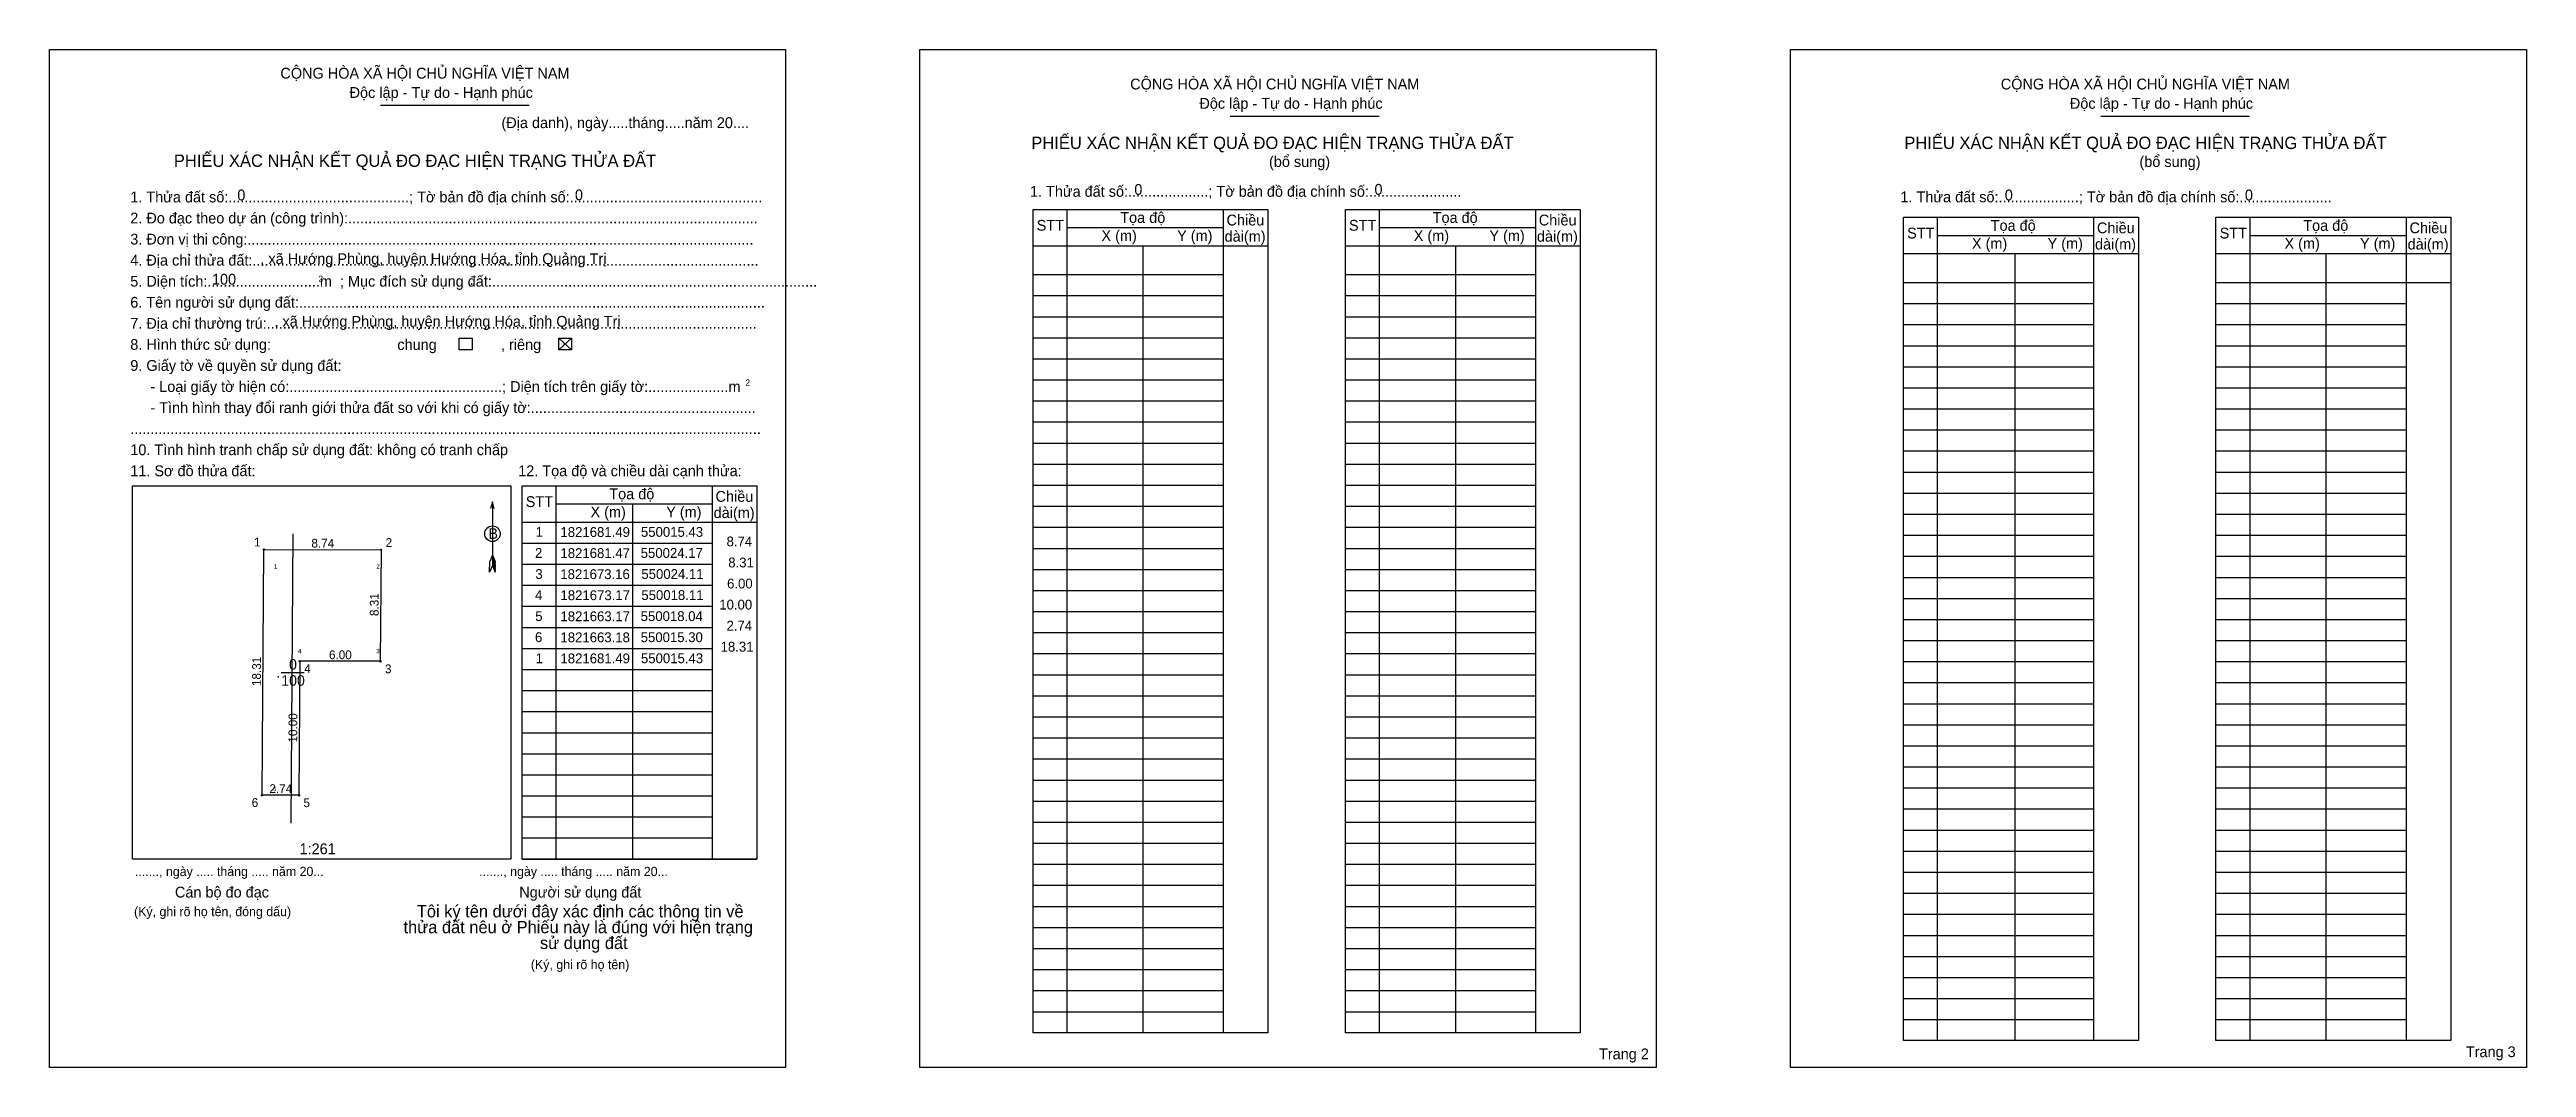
# Model space of a CAD drawing. Extents: x 549999 to 550184, y 1821643 to 1821719.
import ezdxf

# ---------------------------------------------------------------- set-up
doc = ezdxf.new("R2010")
doc.units = 0
for name, color, linetype in [('Level 1', 7, 'Continuous'), ('Level 10', 7, 'Continuous'), ('Level 11', 7, 'Continuous'), ('Level 13', 7, 'Continuous'), ('Level 2', 7, 'Continuous'), ('Level 48', 7, 'Continuous'), ('Level 49', 7, 'Continuous'), ('Level 50', 7, 'Continuous'), ('Level 52', 7, 'Continuous'), ('Level 55', 7, 'Continuous'), ('Level 6', 7, 'Continuous'), ('Level 63', 7, 'Continuous'), ('Level 9', 7, 'Continuous')]:
    doc.layers.add(name, color=color, linetype=linetype)

msp = doc.modelspace()

# ---------------------------------------------------------------- linework, layer by layer
at = {"layer": 'Level 1'}
for p, q in [((549999.45, 1821718.77), (549999.45, 1821718.77)), ((550064.34, 1821718.77), (550064.34, 1821718.77)), ((550024.12, 1821714.61), (550035.21, 1821714.61)), ((550087.47, 1821713.8), (550098.57, 1821713.8)), ((550152.36, 1821713.8), (550163.46, 1821713.8)), ((550075.29, 1821706.84), (550075.29, 1821645.47)), ((550086.94, 1821706.84), (550086.94, 1821645.47)), ((550098.57, 1821706.84), (550098.57, 1821645.47)), ((550110.22, 1821706.84), (550110.22, 1821645.47)), ((550140.18, 1821706.26), (550140.18, 1821644.88)), ((550151.83, 1821706.26), (550151.83, 1821644.88)), ((550163.48, 1821706.26), (550163.48, 1821644.88)), ((550175.12, 1821706.26), (550175.12, 1821644.88)), ((550072.77, 1821704.14), (550090.28, 1821704.14)), ((550072.77, 1821704.14), (550086.94, 1821704.14)), ((550075.29, 1821705.49), (550086.94, 1821705.49)), ((550080.95, 1821704.14), (550080.95, 1821645.47)), ((550096.05, 1821704.14), (550113.56, 1821704.14)), ((550096.05, 1821704.14), (550110.22, 1821704.14)), ((550098.57, 1821705.49), (550110.22, 1821705.49)), ((550104.27, 1821704.14), (550104.27, 1821645.47)), ((550140.18, 1821704.91), (550151.83, 1821704.91)), ((550163.48, 1821704.91), (550175.12, 1821704.91)), ((550137.66, 1821703.56), (550155.17, 1821703.56)), ((550137.66, 1821703.56), (550151.83, 1821703.56)), ((550145.95, 1821703.56), (550145.95, 1821644.88)), ((550160.95, 1821703.56), (550178.47, 1821703.56)), ((550160.95, 1821703.56), (550175.12, 1821703.56)), ((550169.14, 1821703.56), (550169.14, 1821644.88)), ((550072.77, 1821701.99), (550086.94, 1821701.99)), ((550072.77, 1821700.42), (550086.94, 1821700.42)), ((550096.05, 1821701.99), (550110.22, 1821701.99)), ((550096.05, 1821700.42), (550110.22, 1821700.42)), ((550137.66, 1821701.4), (550151.83, 1821701.4)), ((550160.95, 1821701.4), (550175.12, 1821701.4)), ((550175.12, 1821701.4), (550178.47, 1821701.4)), ((550072.77, 1821698.85), (550086.94, 1821698.85)), ((550096.05, 1821698.85), (550110.22, 1821698.85)), ((550137.66, 1821699.83), (550151.83, 1821699.83)), ((550160.95, 1821699.83), (550175.12, 1821699.83)), ((550037.42, 1821697.25), (550038.36, 1821696.37)), ((550037.42, 1821696.37), (550038.36, 1821697.25)), ((550072.77, 1821697.28), (550086.94, 1821697.28)), ((550096.05, 1821697.28), (550110.22, 1821697.28)), ((550137.66, 1821698.26), (550151.83, 1821698.26)), ((550137.66, 1821696.69), (550151.83, 1821696.69)), ((550160.95, 1821698.26), (550175.12, 1821698.26)), ((550160.95, 1821696.69), (550175.12, 1821696.69)), ((550072.77, 1821695.71), (550086.94, 1821695.71)), ((550096.05, 1821695.71), (550110.22, 1821695.71)), ((550137.66, 1821695.12), (550151.83, 1821695.12)), ((550160.95, 1821695.12), (550175.12, 1821695.12)), ((550072.77, 1821694.14), (550086.94, 1821694.14)), ((550096.05, 1821694.14), (550110.22, 1821694.14)), ((550137.66, 1821693.55), (550151.83, 1821693.55)), ((550160.95, 1821693.55), (550175.12, 1821693.55)), ((550072.77, 1821692.57), (550086.94, 1821692.57)), ((550096.05, 1821692.57), (550110.22, 1821692.57)), ((550137.66, 1821691.98), (550151.83, 1821691.98)), ((550160.95, 1821691.98), (550175.12, 1821691.98)), ((550072.77, 1821691), (550086.94, 1821691)), ((550072.77, 1821689.43), (550086.94, 1821689.43)), ((550096.05, 1821691), (550110.22, 1821691)), ((550096.05, 1821689.43), (550110.22, 1821689.43)), ((550137.66, 1821690.41), (550151.83, 1821690.41)), ((550160.95, 1821690.41), (550175.12, 1821690.41)), ((550072.77, 1821687.86), (550086.94, 1821687.86)), ((550096.05, 1821687.86), (550110.22, 1821687.86)), ((550137.66, 1821688.84), (550151.83, 1821688.84)), ((550160.95, 1821688.84), (550175.12, 1821688.84)), ((550005.63, 1821686.22), (550005.63, 1821686.22)), ((550034.68, 1821686.24), (550052.19, 1821686.24)), ((550037.2, 1821686.24), (550037.2, 1821658.42)), ((550048.85, 1821686.24), (550048.85, 1821658.42)), ((550072.77, 1821686.29), (550086.94, 1821686.29)), ((550096.05, 1821686.29), (550110.22, 1821686.29)), ((550137.66, 1821687.27), (550151.83, 1821687.27)), ((550137.66, 1821685.7), (550151.83, 1821685.7)), ((550160.95, 1821687.27), (550175.12, 1821687.27)), ((550160.95, 1821685.7), (550175.12, 1821685.7)), ((550032.47, 1821685.04), (550032.47, 1821680.29)), ((550037.2, 1821684.89), (550048.85, 1821684.89)), ((550042.91, 1821684.89), (550042.91, 1821658.42)), ((550072.77, 1821684.72), (550086.94, 1821684.72)), ((550096.05, 1821684.72), (550110.22, 1821684.72)), ((550137.66, 1821684.13), (550151.83, 1821684.13)), ((550160.95, 1821684.13), (550175.12, 1821684.13)), ((550034.68, 1821683.54), (550052.19, 1821683.54)), ((550034.68, 1821683.54), (550048.85, 1821683.54)), ((550034.68, 1821681.97), (550048.85, 1821681.97)), ((550072.77, 1821683.15), (550086.94, 1821683.15)), ((550096.05, 1821683.15), (550110.22, 1821683.15)), ((550137.66, 1821682.56), (550151.83, 1821682.56)), ((550160.95, 1821682.56), (550175.12, 1821682.56)), ((550032.26, 1821679.81), (550032.27, 1821680.59)), ((550032.47, 1821680.29), (550032.26, 1821679.81)), ((550032.47, 1821681.08), (550032.27, 1821680.59)), ((550032.47, 1821681.08), (550032.67, 1821680.59)), ((550032.47, 1821681.01), (550032.67, 1821680.52)), ((550032.47, 1821680.94), (550032.67, 1821680.46)), ((550032.47, 1821680.87), (550032.67, 1821680.38)), ((550032.47, 1821680.8), (550032.67, 1821680.31)), ((550032.47, 1821680.74), (550032.67, 1821680.24)), ((550032.47, 1821680.67), (550032.67, 1821680.17)), ((550032.47, 1821680.6), (550032.67, 1821680.1)), ((550032.47, 1821680.53), (550032.67, 1821680.03)), ((550032.47, 1821680.46), (550032.67, 1821679.96)), ((550032.47, 1821680.4), (550032.68, 1821679.89)), ((550032.47, 1821680.29), (550032.68, 1821679.81)), ((550032.68, 1821679.81), (550032.67, 1821680.59)), ((550034.68, 1821680.4), (550048.85, 1821680.4)), ((550072.77, 1821681.58), (550086.94, 1821681.58)), ((550072.77, 1821680.01), (550086.94, 1821680.01)), ((550096.05, 1821681.58), (550110.22, 1821681.58)), ((550096.05, 1821680.01), (550110.22, 1821680.01)), ((550137.66, 1821680.99), (550151.83, 1821680.99)), ((550160.95, 1821680.99), (550175.12, 1821680.99)), ((550034.68, 1821678.83), (550048.85, 1821678.83)), ((550072.77, 1821678.44), (550086.94, 1821678.44)), ((550096.05, 1821678.44), (550110.22, 1821678.44)), ((550137.66, 1821679.42), (550151.83, 1821679.42)), ((550160.95, 1821679.42), (550175.12, 1821679.42)), ((550034.68, 1821677.26), (550048.85, 1821677.26)), ((550072.77, 1821676.87), (550086.94, 1821676.87)), ((550096.05, 1821676.87), (550110.22, 1821676.87)), ((550137.66, 1821677.85), (550151.83, 1821677.85)), ((550137.66, 1821676.28), (550151.83, 1821676.28)), ((550160.95, 1821677.85), (550175.12, 1821677.85)), ((550160.95, 1821676.28), (550175.12, 1821676.28)), ((550034.68, 1821675.69), (550048.85, 1821675.69)), ((550072.77, 1821675.3), (550086.94, 1821675.3)), ((550096.05, 1821675.3), (550110.22, 1821675.3)), ((550137.66, 1821674.71), (550151.83, 1821674.71)), ((550160.95, 1821674.71), (550175.12, 1821674.71)), ((550034.68, 1821674.12), (550048.85, 1821674.12)), ((550072.77, 1821673.73), (550086.94, 1821673.73)), ((550096.05, 1821673.73), (550110.22, 1821673.73)), ((550137.66, 1821673.14), (550151.83, 1821673.14)), ((550160.95, 1821673.14), (550175.12, 1821673.14)), ((550034.68, 1821672.55), (550048.85, 1821672.55)), ((550034.68, 1821670.98), (550048.85, 1821670.98)), ((550072.77, 1821672.16), (550086.94, 1821672.16)), ((550096.05, 1821672.16), (550110.22, 1821672.16)), ((550137.66, 1821671.57), (550151.83, 1821671.57)), ((550160.95, 1821671.57), (550175.12, 1821671.57)), ((550034.68, 1821669.41), (550048.85, 1821669.41)), ((550072.77, 1821670.59), (550086.94, 1821670.59)), ((550072.77, 1821669.02), (550086.94, 1821669.02)), ((550096.05, 1821670.59), (550110.22, 1821670.59)), ((550096.05, 1821669.02), (550110.22, 1821669.02)), ((550137.66, 1821670), (550151.83, 1821670)), ((550160.95, 1821670), (550175.12, 1821670)), ((550034.68, 1821667.84), (550048.85, 1821667.84)), ((550072.77, 1821667.45), (550086.94, 1821667.45)), ((550096.05, 1821667.45), (550110.22, 1821667.45)), ((550137.66, 1821668.43), (550151.83, 1821668.43)), ((550160.95, 1821668.43), (550175.12, 1821668.43)), ((550034.68, 1821666.27), (550048.85, 1821666.27)), ((550072.77, 1821665.88), (550086.94, 1821665.88)), ((550096.05, 1821665.88), (550110.22, 1821665.88)), ((550137.66, 1821666.86), (550151.83, 1821666.86)), ((550137.66, 1821665.29), (550151.83, 1821665.29)), ((550160.95, 1821666.86), (550175.12, 1821666.86)), ((550160.95, 1821665.29), (550175.12, 1821665.29)), ((550034.68, 1821664.7), (550048.85, 1821664.7)), ((550072.77, 1821664.31), (550086.94, 1821664.31)), ((550096.05, 1821664.31), (550110.22, 1821664.31)), ((550137.66, 1821663.72), (550151.83, 1821663.72)), ((550160.95, 1821663.72), (550175.12, 1821663.72)), ((550034.68, 1821663.13), (550048.85, 1821663.13)), ((550034.68, 1821661.56), (550048.85, 1821661.56)), ((550072.77, 1821662.74), (550086.94, 1821662.74)), ((550096.05, 1821662.74), (550110.22, 1821662.74)), ((550137.66, 1821662.15), (550151.83, 1821662.15)), ((550160.95, 1821662.15), (550175.12, 1821662.15)), ((550034.68, 1821659.99), (550048.85, 1821659.99)), ((550072.77, 1821661.17), (550086.94, 1821661.17)), ((550096.05, 1821661.17), (550110.22, 1821661.17)), ((550137.66, 1821660.58), (550151.83, 1821660.58)), ((550160.95, 1821660.58), (550175.12, 1821660.58)), ((550033.84, 1821658.42), (550033.84, 1821658.42)), ((550034.68, 1821658.42), (550052.19, 1821658.42)), ((550072.77, 1821659.6), (550086.94, 1821659.6)), ((550072.77, 1821658.03), (550086.94, 1821658.03)), ((550096.05, 1821659.6), (550110.22, 1821659.6)), ((550096.05, 1821658.03), (550110.22, 1821658.03)), ((550137.66, 1821659.01), (550151.83, 1821659.01)), ((550160.95, 1821659.01), (550175.12, 1821659.01)), ((550072.77, 1821656.46), (550086.94, 1821656.46)), ((550096.05, 1821656.46), (550110.22, 1821656.46)), ((550137.66, 1821657.44), (550151.83, 1821657.44)), ((550160.95, 1821657.44), (550175.12, 1821657.44)), ((550072.77, 1821654.89), (550086.94, 1821654.89)), ((550096.05, 1821654.89), (550110.22, 1821654.89)), ((550137.66, 1821655.87), (550151.83, 1821655.87)), ((550137.66, 1821654.3), (550151.83, 1821654.3)), ((550160.95, 1821655.87), (550175.12, 1821655.87)), ((550160.95, 1821654.3), (550175.12, 1821654.3)), ((550072.77, 1821653.32), (550086.94, 1821653.32)), ((550096.05, 1821653.32), (550110.22, 1821653.32)), ((550137.66, 1821652.73), (550151.83, 1821652.73)), ((550160.95, 1821652.73), (550175.12, 1821652.73)), ((550072.77, 1821651.75), (550086.94, 1821651.75)), ((550096.05, 1821651.75), (550110.22, 1821651.75)), ((550137.66, 1821651.16), (550151.83, 1821651.16)), ((550160.95, 1821651.16), (550175.12, 1821651.16)), ((550072.77, 1821650.18), (550086.94, 1821650.18)), ((550072.77, 1821648.61), (550086.94, 1821648.61)), ((550096.05, 1821650.18), (550110.22, 1821650.18)), ((550096.05, 1821648.61), (550110.22, 1821648.61)), ((550137.66, 1821649.59), (550151.83, 1821649.59)), ((550160.95, 1821649.59), (550175.12, 1821649.59)), ((550072.77, 1821647.04), (550086.94, 1821647.04)), ((550096.05, 1821647.04), (550110.22, 1821647.04)), ((550137.66, 1821648.02), (550151.83, 1821648.02)), ((550160.95, 1821648.02), (550175.12, 1821648.02)), ((550137.66, 1821646.45), (550151.83, 1821646.45)), ((550160.95, 1821646.45), (550175.12, 1821646.45)), ((550054.32, 1821642.88), (550054.32, 1821642.88)), ((550119.21, 1821642.88), (550119.21, 1821642.88))]:
    msp.add_line(p, q, dxfattribs=at)
for points in [[(550072.77, 1821706.84), (550090.28, 1821706.84), (550090.28, 1821645.47), (550072.77, 1821645.47)], [(550096.05, 1821706.84), (550113.56, 1821706.84), (550113.56, 1821645.47), (550096.05, 1821645.47)], [(550137.66, 1821706.26), (550155.17, 1821706.26), (550155.17, 1821644.88), (550137.66, 1821644.88)], [(550160.95, 1821706.26), (550178.47, 1821706.26), (550178.47, 1821644.88), (550160.95, 1821644.88)], [(550005.63, 1821686.24), (550033.84, 1821686.24), (550033.84, 1821658.42), (550005.63, 1821658.42)], [(550034.68, 1821686.24), (550052.19, 1821686.24), (550052.19, 1821658.42), (550034.68, 1821658.42)]]:
    msp.add_lwpolyline(points, close=True, dxfattribs=at)
msp.add_lwpolyline([(550032.6, 1821684.54), (550032.47, 1821685.04), (550032.33, 1821684.54)], dxfattribs=at)
msp.add_circle((550032.47, 1821682.67), 0.58, dxfattribs=at)
at = {"layer": 'Level 10'}
msp.add_lwpolyline([(550015.3, 1821663.18), (550015.43, 1821681.49), (550024.17, 1821681.47), (550024.11, 1821673.16), (550018.11, 1821673.17), (550018.04, 1821663.17)], close=True, dxfattribs=at)
at = {"layer": 'Level 11'}
for centre in [(550015.43, 1821681.49), (550024.17, 1821681.47), (550018.11, 1821673.17), (550024.11, 1821673.16), (550015.3, 1821663.18), (550015.3, 1821663.18), (550018.04, 1821663.17)]:
    msp.add_circle(centre, 0.0523, dxfattribs=at)
at = {"layer": 'Level 13'}
msp.add_line((550017.46, 1821661.1), (550017.61, 1821682.67), dxfattribs=at)
at = {"layer": 'Level 2'}
for points in [[(549999.45, 1821718.77), (550054.32, 1821718.77), (550054.32, 1821642.88), (549999.45, 1821642.88)], [(550064.34, 1821718.77), (550119.21, 1821718.77), (550119.21, 1821642.88), (550064.34, 1821642.88)], [(550129.23, 1821718.77), (550184.1, 1821718.77), (550184.1, 1821642.88), (550129.23, 1821642.88)]]:
    msp.add_lwpolyline(points, close=True, dxfattribs=at)
at = {"layer": 'Level 50'}
for points in [[(550030, 1821697.25), (550030.95, 1821697.25), (550030.95, 1821696.37), (550030, 1821696.37)], [(550037.42, 1821697.25), (550038.36, 1821697.25), (550038.36, 1821696.37), (550037.42, 1821696.37)]]:
    msp.add_lwpolyline(points, close=True, dxfattribs=at)
at = {"layer": 'Level 9'}
msp.add_line((550016.73, 1821672.33), (550018.43, 1821672.33), dxfattribs=at)

# ---------------------------------------------------------------- texts
at = {"layer": 'Level 1'}
for s, height, p in [('CỘNG HÒA XÃ HỘI CHỦ NGHĨA VIỆT NAM', 0.8059, (550016.66, 1821716.6)), ('Độc lập - Tự do - Hạnh phúc', 0.8059, (550021.82, 1821715.16)), ('CỘNG HÒA XÃ HỘI CHỦ NGHĨA VIỆT NAM', 0.8059, (550080.01, 1821715.79)), ('Độc lập - Tự do - Hạnh phúc', 0.8059, (550085.17, 1821714.35)), ('CỘNG HÒA XÃ HỘI CHỦ NGHĨA VIỆT NAM', 0.8059, (550144.91, 1821715.79)), ('Độc lập - Tự do - Hạnh phúc', 0.8059, (550150.06, 1821714.35)), ('(Địa danh), ngày.....tháng.....năm 20....', 0.8059, (550033.14, 1821712.91)), ('PHIẾU XÁC NHẬN KẾT QUẢ ĐO ĐẠC HIỆN TRẠNG THỬA ĐẤT', 0.9211, (550072.64, 1821711.35)), ('PHIẾU XÁC NHẬN KẾT QUẢ ĐO ĐẠC HIỆN TRẠNG THỬA ĐẤT', 0.9211, (550137.72, 1821711.35)), ('PHIẾU XÁC NHẬN KẾT QUẢ ĐO ĐẠC HIỆN TRẠNG THỬA ĐẤT', 0.9211, (550008.72, 1821710.02)), ('(bổ sung)', 0.806, (550090.36, 1821710.01)), ('(bổ sung)', 0.806, (550155.25, 1821710.01)), ('1. Thửa đất số:.............................................; Tờ bản đồ địa chính số:................................................', 0.8059, (550005.47, 1821707.37)), ('1. Thửa đất số:....................; Tờ bản đồ địa chính số:.......................', 0.8059, (550072.54, 1821707.79)), ('1. Thửa đất số:....................; Tờ bản đồ địa chính số:.......................', 0.8059, (550137.43, 1821707.38)), ('2. Đo đạc theo dự án (công trình):......................................................................................................', 0.8059, (550005.47, 1821705.8)), ('STT', 0.806, (550073.04, 1821705.26)), ('Tọa độ', 0.806, (550079.27, 1821705.84)), ('Chiều ', 0.806, (550087.19, 1821705.65)), ('STT', 0.806, (550096.32, 1821705.26)), ('Tọa độ', 0.806, (550102.56, 1821705.84)), ('Chiều ', 0.806, (550110.47, 1821705.65)), ('Tọa độ', 0.806, (550144.16, 1821705.25)), ('Chiều ', 0.806, (550152.08, 1821705.07)), ('Tọa độ', 0.806, (550167.46, 1821705.25)), ('Chiều ', 0.806, (550175.38, 1821705.07)), ('3. Đơn vị thi công:..............................................................................................................................', 0.8059, (550005.47, 1821704.23)), ('X (m)', 0.806, (550077.87, 1821704.49)), ('Y (m)', 0.806, (550083.51, 1821704.49)), ('dài(m)', 0.806, (550087.05, 1821704.44)), ('X (m)', 0.806, (550101.15, 1821704.49)), ('Y (m)', 0.806, (550106.79, 1821704.49)), ('dài(m)', 0.806, (550110.33, 1821704.44)), ('STT', 0.806, (550137.93, 1821704.68)), ('X (m)', 0.806, (550142.76, 1821703.91)), ('Y (m)', 0.806, (550148.4, 1821703.91)), ('dài(m)', 0.806, (550151.94, 1821703.86)), ('STT', 0.806, (550161.23, 1821704.68)), ('X (m)', 0.806, (550166.06, 1821703.91)), ('Y (m)', 0.806, (550171.69, 1821703.91)), ('dài(m)', 0.806, (550175.24, 1821703.86)), ('4. Địa chỉ thửa đất:..............................................................................................................................', 0.8059, (550005.47, 1821702.66)), ('5. Diện tích:............................m  ; Mục đích sử dụng đất:.................................................................................', 0.8059, (550005.47, 1821701.09)), ('6. Tên người sử dụng đất:....................................................................................................................', 0.8059, (550005.47, 1821699.52)), ('2', 0.46, (550019.5, 1821701.45)), ('7. Địa chỉ thường trú:..........................................................................................................................', 0.8059, (550005.47, 1821697.95)), ('chung                , riêng', 0.8059, (550025.38, 1821696.37)), ('9. Giấy tờ về quyền sử dụng đất:', 0.8059, (550005.47, 1821694.81)), ('     - Loại giấy tờ hiện có:.....................................................; Diện tích trên giấy tờ:....................m', 0.8059, (550005.47, 1821693.24)), ('2', 0.46, (550051.33, 1821693.71)), ('     - Tình hình thay đổi ranh giới thửa đất so với khi có giấy tờ:........................................................', 0.8059, (550005.47, 1821691.67)), ('10. Tình hình tranh chấp sử dụng đất: không có tranh chấp', 0.8059, (550005.47, 1821688.53)), ('.............................................................................................................................................................', 0.8059, (550005.47, 1821690.1)), ('11. Sơ đồ thửa đất:', 0.8059, (550005.47, 1821686.96)), ('12. Tọa độ và chiều dài cạnh thửa:', 0.8059, (550034.39, 1821686.96)), ('STT', 0.806, (550034.95, 1821684.66)), ('Tọa độ', 0.806, (550041.18, 1821685.24)), ('Chiều ', 0.806, (550049.1, 1821685.05)), ('X (m)', 0.806, (550039.78, 1821683.89)), ('Y (m)', 0.806, (550045.42, 1821683.89)), ('dài(m)', 0.806, (550048.96, 1821683.84)), ('B', 0.785, (550032.18, 1821682.29)), ('......., ngày ..... tháng ..... năm 20...', 0.6908, (550005.82, 1821657.15)), ('......., ngày ..... tháng ..... năm 20...', 0.6908, (550031.48, 1821657.15)), ('Cán bộ đo đạc', 0.8059, (550008.8, 1821655.55)), ('Người sử dụng đất', 0.8059, (550034.47, 1821655.55)), ('(Ký, ghi rõ họ tên, đóng dấu)', 0.6908, (550005.75, 1821654.16)), ('Tôi ký tên dưới đây xác định các thông tin về', 0.9158, (550026.83, 1821654.07)), ('thửa đất nêu ở Phiếu này là đúng với hiện trạng', 0.9158, (550025.84, 1821652.89)), ('sử dụng đất', 0.9158, (550036.01, 1821651.71)), ('(Ký, ghi rõ họ tên)', 0.6908, (550035.33, 1821650.21)), ('Trang 2', 0.806, (550114.96, 1821643.49)), ('Trang 3', 0.806, (550179.58, 1821643.65))]:
    msp.add_text(s, height=height, dxfattribs=at).set_placement(p)
at = {"layer": 'Level 13'}
for s, p in [('0', (550017.31, 1821672.54)), ('.', (550016.37, 1821671.94)), ('100', (550016.73, 1821671.34))]:
    msp.add_text(s, height=0.785, dxfattribs=at).set_placement(p)
at = {"layer": 'Level 48'}
msp.add_text('8. Hình thức sử dụng:', height=0.8059, dxfattribs=at).set_placement((550005.47, 1821696.38))
at = {"layer": 'Level 49'}
for s, rotation, p in [('8.74', 359.8492, (550018.97, 1821681.64)), ('8.31', 89.59, (550023.98, 1821676.53)), ('18.31', 89.5987, (550015.2, 1821671.31)), ('6.00', 359.8492, (550020.28, 1821673.32)), ('10.00', 89.59, (550017.91, 1821667.1)), ('2.74', 359.8492, (550015.84, 1821663.34))]:
    msp.add_text(s, height=0.654, rotation=rotation, dxfattribs=at).set_placement(p)
at = {"layer": 'Level 52'}
for s, p in [('1', (550035.69, 1821682.44)), ('1821681.49', (550037.54, 1821682.43)), ('550015.43', (550043.54, 1821682.44)), ('8.74', (550049.92, 1821681.73)), ('2', (550035.64, 1821680.87)), ('3', (550035.67, 1821679.3)), ('1821681.47', (550037.54, 1821680.86)), ('1821673.16', (550037.53, 1821679.29)), ('550024.17', (550043.52, 1821680.87)), ('550024.11', (550043.57, 1821679.3)), ('8.31', (550050.05, 1821680.16)), ('4', (550035.64, 1821677.73)), ('1821673.17', (550037.54, 1821677.72)), ('550018.11', (550043.57, 1821677.73)), ('6.00', (550049.96, 1821678.59)), ('5', (550035.66, 1821676.16)), ('1821663.17', (550037.54, 1821676.15)), ('550018.04', (550043.52, 1821676.16)), ('10.00', (550049.38, 1821677.02)), ('6', (550035.64, 1821674.59)), ('1821663.18', (550037.54, 1821674.58)), ('550015.30', (550043.52, 1821674.59)), ('18.31', (550049.48, 1821673.88)), ('2.74', (550049.92, 1821675.45)), ('1', (550035.69, 1821673.02)), ('1821681.49', (550037.54, 1821673.01)), ('550015.43', (550043.54, 1821673.02))]:
    msp.add_text(s, height=0.733, dxfattribs=at).set_placement(p)
at = {"layer": 'Level 55'}
for s, p in [('1', (550015.42, 1821681.49)), ('2', (550024.16, 1821681.47)), ('4', (550018.1, 1821673.17)), ('3', (550024.1, 1821673.16)), ('6', (550015.29, 1821663.18)), ('5', (550018.03, 1821663.17))]:
    msp.add_text(s, height=0.0262, dxfattribs=at).set_placement(p)
at = {"layer": 'Level 6'}
for s, height, p in [('0', 0.806, (550013.45, 1821707.52)), ('0', 0.806, (550038.62, 1821707.53)), ('0', 0.806, (550080.32, 1821707.93)), ('0', 0.806, (550098.22, 1821707.94)), ('0', 0.806, (550145.21, 1821707.52)), ('0', 0.806, (550163.11, 1821707.52)), (', xã Hướng Phùng, huyện Hướng Hóa, tỉnh Quảng Trị', 0.8059, (550015.17, 1821702.77)), ('100', 0.806, (550011.56, 1821701.24)), ('.', 0.806, (550030.76, 1821701.21)), (', xã Hướng Phùng, huyện Hướng Hóa, tỉnh Quảng Trị', 0.8059, (550016.22, 1821698.1)), ('1:261', 0.806, (550018.09, 1821658.78))]:
    msp.add_text(s, height=height, dxfattribs=at).set_placement(p)
at = {"layer": 'Level 63'}
for s, p in [(' 1', (550016.05, 1821680.07)), (' 2', (550023.69, 1821680.07)), (' 4', (550017.85, 1821673.76)), (' 3', (550023.69, 1821673.76)), (' 6', (550015.97, 1821663.48))]:
    msp.add_text(s, height=0.327, dxfattribs=at).set_placement(p)
at = {"layer": 'Level 9'}
for s, p in [('1', (550014.69, 1821681.72)), ('2', (550024.51, 1821681.69)), ('4', (550018.44, 1821672.29)), ('3', (550024.46, 1821672.27)), ('6', (550014.52, 1821662.3)), ('5', (550018.38, 1821662.29))]:
    msp.add_text(s, height=0.654, dxfattribs=at).set_placement(p)

doc.saveas('drawing.dxf')
